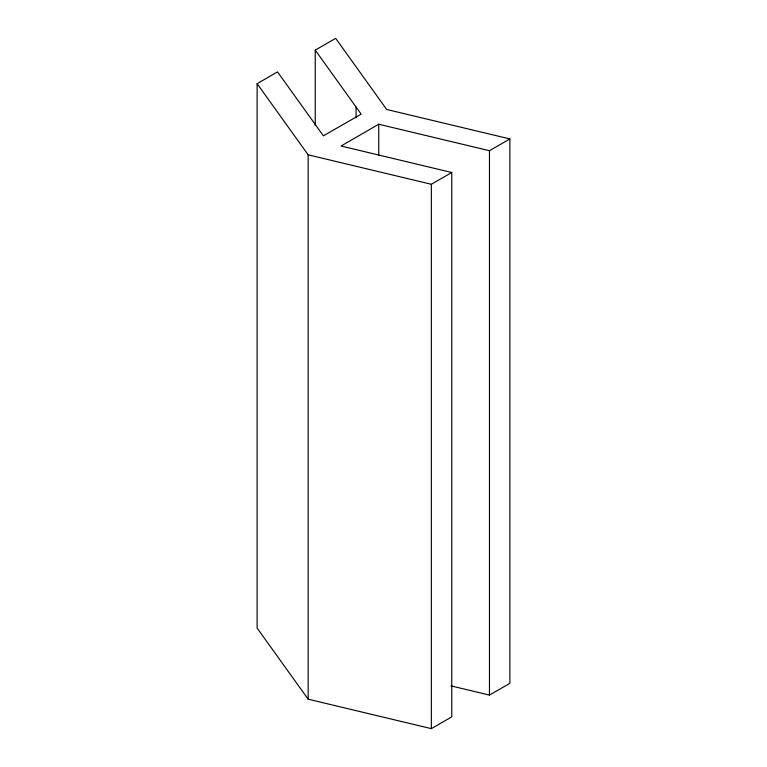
<?xml version="1.0" encoding="UTF-8"?>
<svg xmlns="http://www.w3.org/2000/svg" width="767" height="767" viewBox="0 0 767 767"><rect width="100%" height="100%" fill="white"/><g stroke="black" fill="none" stroke-linecap="round" stroke-linejoin="round"><path stroke-width="1.15" d="M509.882 138.932L489.471 150.715L378.745 124.244L341.037 146.018L451.753 172.498L451.753 716.867L431.342 728.65L308.152 699.188L257.118 628.068L257.118 83.689L277.529 71.906L323.396 135.836L361.171 114.149L315.247 50.133L335.658 38.35L386.683 109.47L509.882 138.932L509.882 683.311L489.471 695.094L451.006 685.89M257.118 83.689L308.152 154.819L431.342 184.281L451.753 172.498M489.471 150.715L489.471 695.094M431.342 184.281L431.342 728.65M378.745 124.244L378.745 155.346M356.07 107.035L356.07 117.802M315.247 50.133L315.247 125.51M308.152 154.819L308.152 699.188"/></g></svg>
